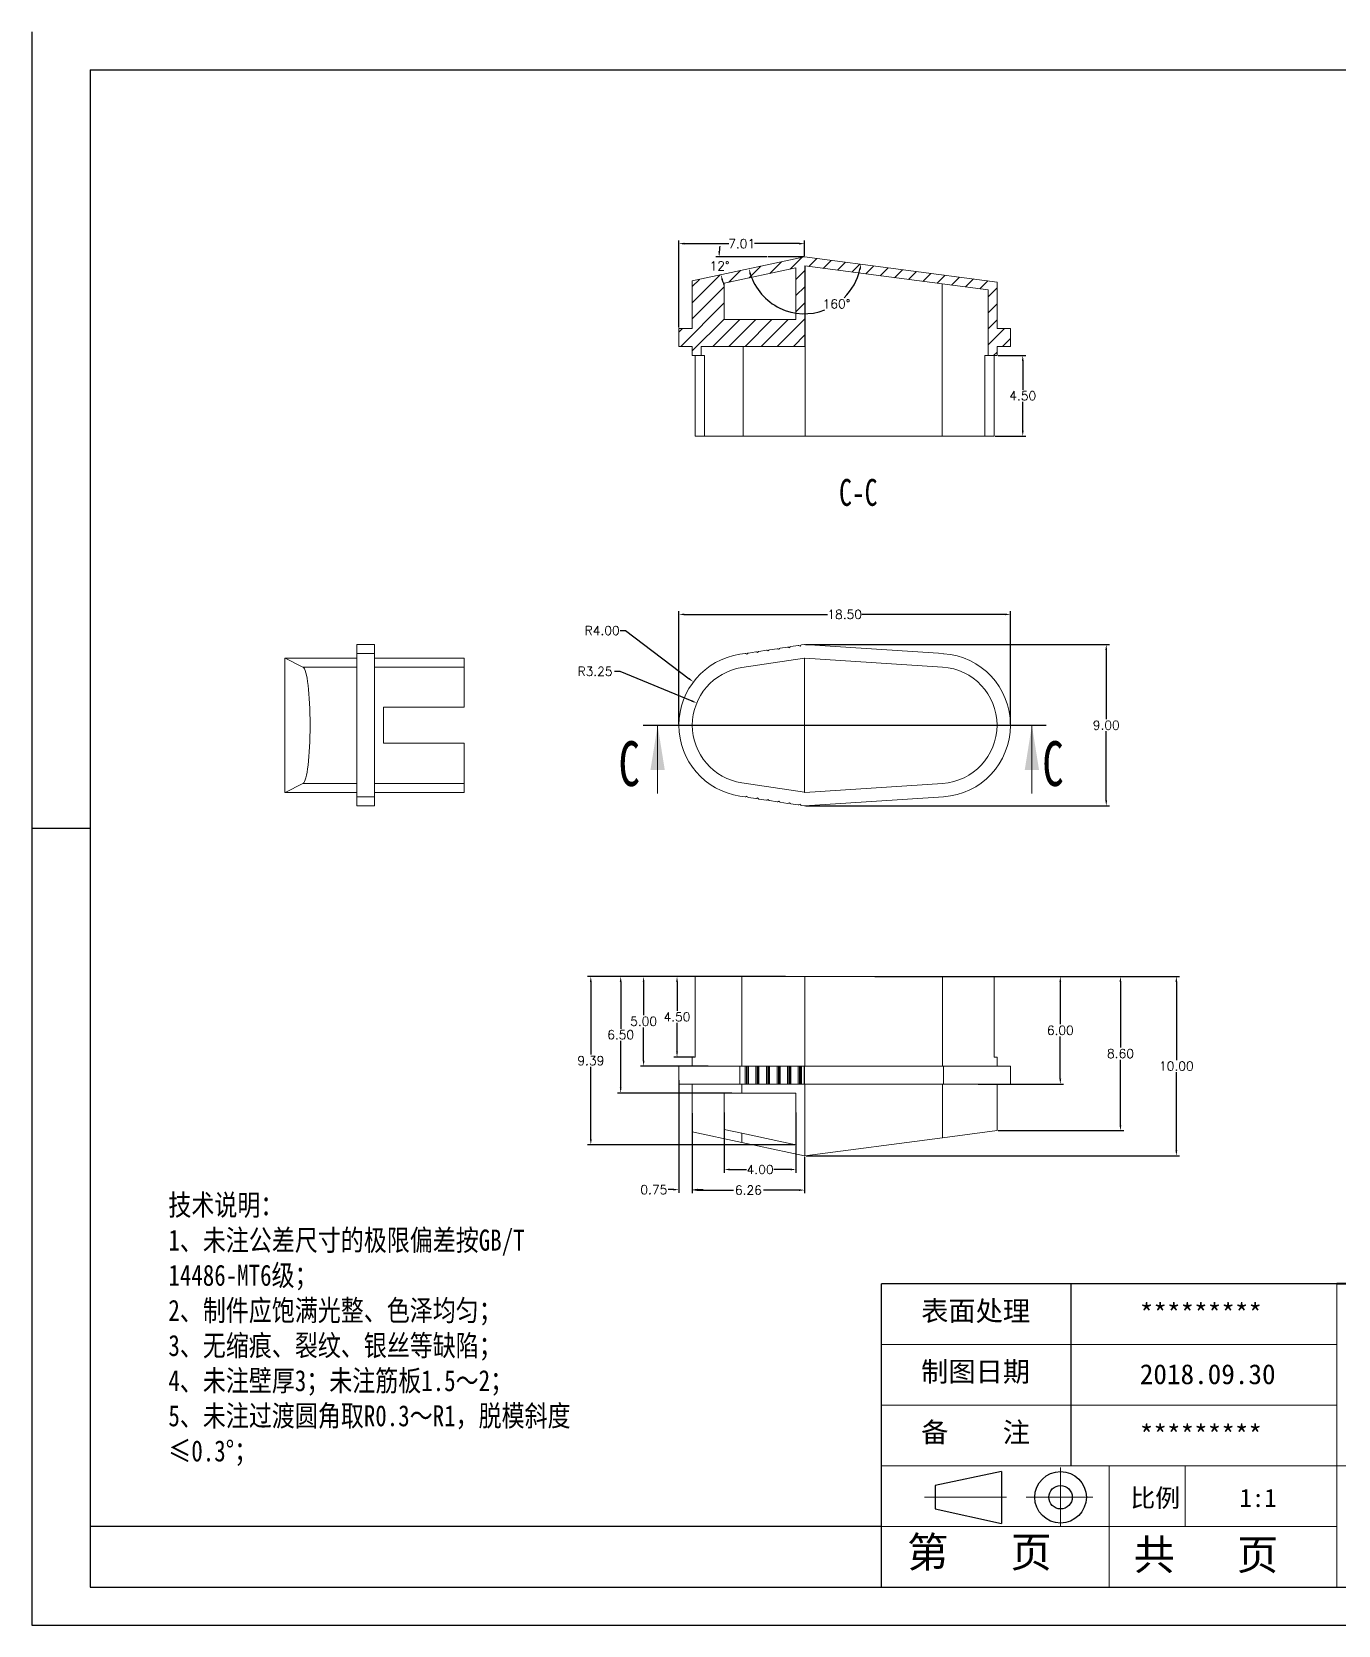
# Model space of a CAD drawing. Header units: inches. Extents: x 2021 to 2602, y 573 to 662.
# Drawn here: x 2176 to 2248.9, y 573 to 661.8 of the extents above; entities that cross this region are included whole.
import ezdxf

# ---------------------------------------------------------------- set-up
doc = ezdxf.new("R2010")
doc.units = ezdxf.units.IN
doc.linetypes.add('CENTER2', pattern=[28.575, 19.05, -3.175, 3.175, -3.175])
doc.layers.add('10', color=7, linetype='Continuous')
doc.layers.add('文字', color=81, linetype='Continuous')
for name, color, linetype, lineweight in [('粗实线', 7, 'Continuous', 30), ('细实线', 3, 'Continuous', 9), ('细点划线', 2, 'CENTER2', 9)]:
    doc.layers.add(name, color=color, linetype=linetype, lineweight=lineweight)
doc.styles.add('SLDTEXTSTYLE6', font='TXT', dxfattribs={"width": 0.7})
doc.styles.get("Standard").update_dxf_attribs({"font": 'txt', "bigfont": 'gbcbig.shx'})
doc.styles.add('宋体', font='', dxfattribs={"width": 0.8, "height": 3.5})
doc.styles.get('宋体').set_extended_font_data('SimSun')
doc.dimstyles.new('1', dxfattribs={"dimtxt": 0.5, "dimasz": 0.3, "dimexe": 0.18, "dimexo": 0.0625, "dimgap": 0.09, "dimtad": 0, "dimtih": 1, "dimtoh": 1, "dimzin": 0, "dimdsep": 46, "dimtxsty": 'Standard', "dimcen": 0, "dimadec": 0, "dimazin": 2, "dimtfac": 1, "dimtofl": 0, "dimtmove": 0, "dimatfit": 3, "dimfxl": 0, "dimtolj": 1, "dimtzin": 0, "dimarcsym": 0})

# ---------------------------------------------------------------- blocks, each defined once
blk = doc.blocks.new('*D160')
at = {"color": 0, "lineweight": -2, "transparency": 16777216}
for p, q in [((2212.14, 623.224), (2212.14, 629.524)), ((2212.44, 629.344), (2220.425, 629.344)), ((2230.34, 629.344), (2222.355, 629.344)), ((2230.64, 623.224), (2230.64, 629.524))]:
    blk.add_line(p, q, dxfattribs=at)
at = {"color": 0, "transparency": 16777216}
for points in [[(2212.44, 629.394), (2212.44, 629.294), (2212.14, 629.344)], [(2230.34, 629.394), (2230.34, 629.294), (2230.64, 629.344)]]:
    blk.add_solid(points, dxfattribs=at)
at = {"layer": 'Defpoints', "color": 0, "transparency": 16777216}
for p in [(2230.64, 629.344), (2212.14, 623.161), (2230.64, 623.161)]:
    blk.add_point(p, dxfattribs=at)
at = {"color": 0, "transparency": 16777216, "insert": (2221.39, 629.344), "char_height": 0.5, "attachment_point": 5}
blk.add_mtext('\\A1;18.50', dxfattribs=at)
blk = doc.blocks.new('*D161')
at = {"color": 0, "lineweight": -2, "transparency": 16777216}
for p, q in [((2219.213, 627.66), (2236.164, 627.66)), ((2235.984, 627.36), (2235.984, 623.501)), ((2235.984, 618.962), (2235.984, 622.821)), ((2219.207, 618.662), (2236.164, 618.662))]:
    blk.add_line(p, q, dxfattribs=at)
at = {"color": 0, "transparency": 16777216}
for points in [[(2235.934, 627.36), (2236.034, 627.36), (2235.984, 627.66)], [(2235.934, 618.962), (2236.034, 618.962), (2235.984, 618.662)]]:
    blk.add_solid(points, dxfattribs=at)
at = {"layer": 'Defpoints', "color": 0, "transparency": 16777216}
for p in [(2219.151, 627.66), (2219.144, 618.662), (2235.984, 618.662)]:
    blk.add_point(p, dxfattribs=at)
at = {"color": 0, "transparency": 16777216, "insert": (2235.984, 623.161), "char_height": 0.5, "attachment_point": 5}
blk.add_mtext('\\A1;9.00', dxfattribs=at)
blk = doc.blocks.new('*D162')
at = {"color": 0, "lineweight": -2, "transparency": 16777216}
for p, q in [((2208.866, 628.443), (2209.166, 628.443)), ((2209.166, 628.443), (2212.712, 625.757))]:
    blk.add_line(p, q, dxfattribs=at)
at = {"color": 0, "transparency": 16777216}
blk.add_solid([(2212.742, 625.797), (2212.682, 625.718), (2212.951, 625.576)], dxfattribs=at)
at = {"layer": 'Defpoints', "color": 0, "transparency": 16777216}
for p in [(2212.951, 625.576), (2216.14, 623.161)]:
    blk.add_point(p, dxfattribs=at)
at = {"color": 0, "transparency": 16777216, "insert": (2207.86, 628.443), "char_height": 0.5, "attachment_point": 5}
blk.add_mtext('\\A1;R4.00', dxfattribs=at)
blk = doc.blocks.new('*D163')
at = {"color": 0, "lineweight": -2, "transparency": 16777216}
for p, q in [((2208.554, 626.168), (2208.854, 626.168)), ((2208.854, 626.168), (2212.858, 624.515))]:
    blk.add_line(p, q, dxfattribs=at)
at = {"color": 0, "transparency": 16777216}
blk.add_solid([(2212.877, 624.561), (2212.839, 624.469), (2213.136, 624.401)], dxfattribs=at)
at = {"layer": 'Defpoints', "color": 0, "transparency": 16777216}
for p in [(2213.136, 624.401), (2216.14, 623.161)]:
    blk.add_point(p, dxfattribs=at)
at = {"color": 0, "transparency": 16777216, "insert": (2207.464, 626.168), "char_height": 0.5, "attachment_point": 5}
blk.add_mtext('\\A1;R3.25', dxfattribs=at)
blk = doc.blocks.new('*D164')
at = {"color": 0, "lineweight": -2, "transparency": 16777216}
for p, q in [((2229.795, 609.142), (2233.6, 609.142)), ((2233.42, 608.842), (2233.42, 606.482)), ((2233.42, 603.442), (2233.42, 605.802)), ((2228.833, 603.142), (2233.6, 603.142))]:
    blk.add_line(p, q, dxfattribs=at)
at = {"color": 0, "transparency": 16777216}
for points in [[(2233.37, 608.842), (2233.47, 608.842), (2233.42, 609.142)], [(2233.37, 603.442), (2233.47, 603.442), (2233.42, 603.142)]]:
    blk.add_solid(points, dxfattribs=at)
at = {"layer": 'Defpoints', "color": 0, "transparency": 16777216}
for p in [(2229.732, 609.142), (2233.42, 609.142), (2228.771, 603.142)]:
    blk.add_point(p, dxfattribs=at)
at = {"color": 0, "transparency": 16777216, "insert": (2233.42, 606.142), "char_height": 0.5, "attachment_point": 5}
blk.add_mtext('\\A1;6.00', dxfattribs=at)
blk = doc.blocks.new('*D165')
at = {"color": 0, "lineweight": -2, "transparency": 16777216}
for p, q in [((2229.056, 609.142), (2236.955, 609.142)), ((2236.775, 608.842), (2236.775, 605.183)), ((2236.775, 600.844), (2236.775, 604.503)), ((2229.952, 600.544), (2236.955, 600.544))]:
    blk.add_line(p, q, dxfattribs=at)
at = {"color": 0, "transparency": 16777216}
for points in [[(2236.725, 608.842), (2236.825, 608.842), (2236.775, 609.142)], [(2236.725, 600.844), (2236.825, 600.844), (2236.775, 600.544)]]:
    blk.add_solid(points, dxfattribs=at)
at = {"layer": 'Defpoints', "color": 0, "transparency": 16777216}
for p in [(2228.994, 609.142), (2236.775, 609.142), (2229.89, 600.544)]:
    blk.add_point(p, dxfattribs=at)
at = {"color": 0, "transparency": 16777216, "insert": (2236.775, 604.843), "char_height": 0.5, "attachment_point": 5}
blk.add_mtext('\\A1;8.60', dxfattribs=at)
blk = doc.blocks.new('*D166')
at = {"color": 0, "lineweight": -2, "transparency": 16777216}
for p, q in [((2223.075, 609.142), (2240.075, 609.142)), ((2239.895, 608.842), (2239.895, 604.484)), ((2239.895, 599.445), (2239.895, 603.804)), ((2219.234, 599.145), (2240.075, 599.145))]:
    blk.add_line(p, q, dxfattribs=at)
at = {"color": 0, "transparency": 16777216}
for points in [[(2239.845, 608.842), (2239.945, 608.842), (2239.895, 609.142)], [(2239.845, 599.445), (2239.945, 599.445), (2239.895, 599.145)]]:
    blk.add_solid(points, dxfattribs=at)
at = {"layer": 'Defpoints', "color": 0, "transparency": 16777216}
for p in [(2223.012, 609.142), (2239.895, 609.142), (2219.172, 599.145)]:
    blk.add_point(p, dxfattribs=at)
at = {"color": 0, "transparency": 16777216, "insert": (2239.895, 604.144), "char_height": 0.5, "attachment_point": 5}
blk.add_mtext('\\A1;10.00', dxfattribs=at)
blk = doc.blocks.new('*D167')
at = {"color": 0, "lineweight": -2, "transparency": 16777216}
for p, q in [((2214.68, 609.142), (2208.714, 609.142)), ((2208.894, 608.842), (2208.894, 606.232)), ((2208.894, 602.942), (2208.894, 605.552)), ((2215.1, 602.642), (2208.714, 602.642))]:
    blk.add_line(p, q, dxfattribs=at)
at = {"color": 0, "transparency": 16777216}
for points in [[(2208.844, 608.842), (2208.944, 608.842), (2208.894, 609.142)], [(2208.844, 602.942), (2208.944, 602.942), (2208.894, 602.642)]]:
    blk.add_solid(points, dxfattribs=at)
at = {"layer": 'Defpoints', "color": 0, "transparency": 16777216}
for p in [(2208.894, 609.142), (2214.743, 609.142), (2215.163, 602.642)]:
    blk.add_point(p, dxfattribs=at)
at = {"color": 0, "transparency": 16777216, "insert": (2208.894, 605.892), "char_height": 0.5, "attachment_point": 5}
blk.add_mtext('\\A1;6.50', dxfattribs=at)
blk = doc.blocks.new('*D168')
at = {"color": 0, "lineweight": -2, "transparency": 16777216}
for p, q in [((2213.966, 609.142), (2209.993, 609.142)), ((2210.173, 608.842), (2210.173, 606.982)), ((2210.173, 604.442), (2210.173, 606.302)), ((2213.778, 604.142), (2209.993, 604.142))]:
    blk.add_line(p, q, dxfattribs=at)
at = {"color": 0, "transparency": 16777216}
for points in [[(2210.123, 608.842), (2210.223, 608.842), (2210.173, 609.142)], [(2210.123, 604.442), (2210.223, 604.442), (2210.173, 604.142)]]:
    blk.add_solid(points, dxfattribs=at)
at = {"layer": 'Defpoints', "color": 0, "transparency": 16777216}
for p in [(2214.028, 609.142), (2210.173, 604.142), (2213.84, 604.142)]:
    blk.add_point(p, dxfattribs=at)
at = {"color": 0, "transparency": 16777216, "insert": (2210.173, 606.642), "char_height": 0.5, "attachment_point": 5}
blk.add_mtext('\\A1;5.00', dxfattribs=at)
blk = doc.blocks.new('*D169')
at = {"color": 0, "lineweight": -2, "transparency": 16777216}
for p, q in [((2213.966, 609.142), (2211.856, 609.142)), ((2212.036, 608.842), (2212.036, 607.232)), ((2212.036, 604.942), (2212.036, 606.552)), ((2212.985, 604.642), (2211.856, 604.642))]:
    blk.add_line(p, q, dxfattribs=at)
at = {"color": 0, "transparency": 16777216}
for points in [[(2211.986, 608.842), (2212.086, 608.842), (2212.036, 609.142)], [(2211.986, 604.942), (2212.086, 604.942), (2212.036, 604.642)]]:
    blk.add_solid(points, dxfattribs=at)
at = {"layer": 'Defpoints', "color": 0, "transparency": 16777216}
for p in [(2212.036, 609.142), (2214.028, 609.142), (2213.048, 604.642)]:
    blk.add_point(p, dxfattribs=at)
at = {"color": 0, "transparency": 16777216, "insert": (2212.036, 606.892), "char_height": 0.5, "attachment_point": 5}
blk.add_mtext('\\A1;4.50', dxfattribs=at)
blk = doc.blocks.new('*D170')
at = {"color": 0, "lineweight": -2, "transparency": 16777216}
for p, q in [((2218.08, 609.142), (2207.048, 609.142)), ((2207.228, 608.842), (2207.228, 604.789)), ((2207.228, 600.056), (2207.228, 604.109)), ((2218.609, 599.756), (2207.048, 599.756))]:
    blk.add_line(p, q, dxfattribs=at)
at = {"color": 0, "transparency": 16777216}
for points in [[(2207.178, 608.842), (2207.278, 608.842), (2207.228, 609.142)], [(2207.178, 600.056), (2207.278, 600.056), (2207.228, 599.756)]]:
    blk.add_solid(points, dxfattribs=at)
at = {"layer": 'Defpoints', "color": 0, "transparency": 16777216}
for p in [(2207.228, 609.142), (2218.143, 609.142), (2218.672, 599.756)]:
    blk.add_point(p, dxfattribs=at)
at = {"color": 0, "transparency": 16777216, "insert": (2207.228, 604.449), "char_height": 0.5, "attachment_point": 5}
blk.add_mtext('\\A1;9.39', dxfattribs=at)
blk = doc.blocks.new('*D171')
at = {"color": 0, "lineweight": -2, "transparency": 16777216}
for p, q in [((2214.672, 601.564), (2214.672, 598.195)), ((2218.672, 601.564), (2218.672, 598.195)), ((2214.972, 598.375), (2215.915, 598.375)), ((2218.372, 598.375), (2217.429, 598.375))]:
    blk.add_line(p, q, dxfattribs=at)
at = {"color": 0, "transparency": 16777216}
for points in [[(2214.972, 598.425), (2214.972, 598.325), (2214.672, 598.375)], [(2218.372, 598.425), (2218.372, 598.325), (2218.672, 598.375)]]:
    blk.add_solid(points, dxfattribs=at)
at = {"layer": 'Defpoints', "color": 0, "transparency": 16777216}
for p in [(2214.672, 601.627), (2218.672, 601.627), (2218.672, 598.375)]:
    blk.add_point(p, dxfattribs=at)
at = {"color": 0, "transparency": 16777216, "insert": (2216.672, 598.375), "char_height": 0.5, "attachment_point": 5}
blk.add_mtext('\\A1;4.00', dxfattribs=at)
blk = doc.blocks.new('*D172')
at = {"color": 0, "lineweight": -2, "transparency": 16777216}
for p, q in [((2212.89, 601.122), (2212.89, 597.047)), ((2219.151, 599.08), (2219.151, 597.047)), ((2213.19, 597.227), (2215.18, 597.227)), ((2218.851, 597.227), (2216.86, 597.227))]:
    blk.add_line(p, q, dxfattribs=at)
at = {"color": 0, "transparency": 16777216}
for points in [[(2213.19, 597.277), (2213.19, 597.177), (2212.89, 597.227)], [(2218.851, 597.277), (2218.851, 597.177), (2219.151, 597.227)]]:
    blk.add_solid(points, dxfattribs=at)
at = {"layer": 'Defpoints', "color": 0, "transparency": 16777216}
for p in [(2212.89, 601.184), (2219.151, 599.142), (2212.89, 597.227)]:
    blk.add_point(p, dxfattribs=at)
at = {"color": 0, "transparency": 16777216, "insert": (2216.02, 597.227), "char_height": 0.5, "attachment_point": 5}
blk.add_mtext('\\A1;6.26', dxfattribs=at)
blk = doc.blocks.new('*D173')
at = {"color": 0, "lineweight": -2, "transparency": 16777216}
for p, q in [((2212.14, 603.355), (2212.14, 597.072)), ((2212.89, 601.513), (2212.89, 597.072)), ((2211.84, 597.252), (2211.54, 597.252)), ((2213.19, 597.252), (2213.49, 597.252))]:
    blk.add_line(p, q, dxfattribs=at)
at = {"color": 0, "transparency": 16777216}
for points in [[(2211.84, 597.302), (2211.84, 597.202), (2212.14, 597.252)], [(2213.19, 597.302), (2213.19, 597.202), (2212.89, 597.252)]]:
    blk.add_solid(points, dxfattribs=at)
at = {"layer": 'Defpoints', "color": 0, "transparency": 16777216}
for p in [(2212.14, 603.418), (2212.89, 601.576), (2212.89, 597.252)]:
    blk.add_point(p, dxfattribs=at)
at = {"color": 0, "transparency": 16777216, "insert": (2210.742, 597.252), "char_height": 0.5, "attachment_point": 5}
blk.add_mtext('\\A1;0.75', dxfattribs=at)
blk = doc.blocks.new('*D174')
at = {"color": 0, "lineweight": -2, "transparency": 16777216}
for p, q in [((2229.952, 643.788), (2231.505, 643.788)), ((2231.325, 643.488), (2231.325, 641.878)), ((2231.325, 639.588), (2231.325, 641.198)), ((2229.795, 639.288), (2231.505, 639.288))]:
    blk.add_line(p, q, dxfattribs=at)
at = {"color": 0, "transparency": 16777216}
for points in [[(2231.275, 643.488), (2231.375, 643.488), (2231.325, 643.788)], [(2231.275, 639.588), (2231.375, 639.588), (2231.325, 639.288)]]:
    blk.add_solid(points, dxfattribs=at)
at = {"layer": 'Defpoints', "color": 0, "transparency": 16777216}
for p in [(2229.89, 643.788), (2231.325, 643.788), (2229.732, 639.288)]:
    blk.add_point(p, dxfattribs=at)
at = {"color": 0, "transparency": 16777216, "insert": (2231.325, 641.538), "char_height": 0.5, "attachment_point": 5}
blk.add_mtext('\\A1;4.50', dxfattribs=at)
blk = doc.blocks.new('*D175')
at = {"color": 0, "lineweight": -2, "transparency": 16777216}
for p, q in [((2212.14, 645.351), (2212.14, 650.207)), ((2212.44, 650.027), (2214.93, 650.027)), ((2218.851, 650.027), (2216.36, 650.027)), ((2219.151, 649.351), (2219.151, 650.207))]:
    blk.add_line(p, q, dxfattribs=at)
at = {"color": 0, "transparency": 16777216}
for points in [[(2212.44, 650.077), (2212.44, 649.977), (2212.14, 650.027)], [(2218.851, 650.077), (2218.851, 649.977), (2219.151, 650.027)]]:
    blk.add_solid(points, dxfattribs=at)
at = {"layer": 'Defpoints', "color": 0, "transparency": 16777216}
for p in [(2219.151, 650.027), (2219.151, 649.288), (2212.14, 645.288)]:
    blk.add_point(p, dxfattribs=at)
at = {"color": 0, "transparency": 16777216, "insert": (2215.645, 650.027), "char_height": 0.5, "attachment_point": 5}
blk.add_mtext('\\A1;7.01', dxfattribs=at)
blk = doc.blocks.new('*D180')
at = {"color": 0, "lineweight": -2, "transparency": 16777216}
blk.add_line((2217.04, 649.288), (2214.204, 649.288), dxfattribs=at)
for start, end in [(172.78645, 176.39323), (195.68344, 199.29021)]:
    blk.add_arc((2219.151, 649.288), 4.766, start, end, dxfattribs=at)
at = {"color": 0, "transparency": 16777216}
for points in [[(2214.444, 649.586), (2214.344, 649.59), (2214.384, 649.288)], [(2214.513, 647.988), (2214.61, 648.012), (2214.49, 648.291)]]:
    blk.add_solid(points, dxfattribs=at)
at = {"layer": 'Defpoints', "color": 0, "transparency": 16777216}
for p in [(2214.396, 648.954), (2217.102, 649.288), (2219.151, 649.288), (2219.151, 649.288), (2212.89, 647.949)]:
    blk.add_point(p, dxfattribs=at)
at = {"color": 0, "transparency": 16777216, "insert": (2214.411, 648.787), "char_height": 0.5, "attachment_point": 5}
blk.add_mtext('\\A1;12°', dxfattribs=at)
blk = doc.blocks.new('*D181')
at = {"color": 0, "lineweight": -2, "transparency": 16777216}
for start, end in [(197.49983, 290.93565), (313.98534, 347.13851)]:
    blk.add_arc((2219.151, 649.288), 3.171, start, end, dxfattribs=at)
at = {"color": 0, "transparency": 16777216}
for points in [[(2222.193, 648.591), (2222.291, 648.574), (2222.295, 648.878)], [(2216.079, 648.322), (2216.175, 648.347), (2216.05, 648.625)]]:
    blk.add_solid(points, dxfattribs=at)
at = {"layer": 'Defpoints', "color": 0, "transparency": 16777216}
for p in [(2219.151, 649.288), (2219.151, 649.288), (2212.89, 647.949), (2229.89, 647.886), (2217.84, 646.401)]:
    blk.add_point(p, dxfattribs=at)
at = {"color": 0, "transparency": 16777216, "insert": (2220.935, 646.667), "char_height": 0.5, "attachment_point": 5}
blk.add_mtext('\\A1;160°', dxfattribs=at)

msp = doc.modelspace()

# ---------------------------------------------------------------- hatches: boundary and pattern name
at = {"linetype": 'Continuous', "lineweight": 0}
h = msp.add_hatch(dxfattribs=at)
h.set_pattern_fill('ANSI31', color=4, scale=0.2, style=0)
h.paths.add_polyline_path([(2212.89, 645.288), (2212.14, 645.288), (2212.14, 644.288), (2212.89, 644.288), (2212.89, 643.788), (2213.39, 643.788), (2213.39, 644.288), (2219.171, 644.288), (2219.171, 648.781), (2229.39, 647.447), (2229.39, 643.788), (2229.89, 643.788), (2229.89, 644.288), (2230.64, 644.288), (2230.64, 645.288), (2229.89, 645.288), (2229.89, 647.886), (2219.151, 649.288), (2212.89, 647.949)], flags=0)
h.paths.add_polyline_path([(2218.672, 645.788), (2214.672, 645.788), (2214.672, 647.819), (2218.672, 648.674)], flags=0)

# ---------------------------------------------------------------- linework, layer by layer
for p, q in [((2176.044, 661.842), (2176.044, 572.957)), ((2179.297, 659.726), (2299.637, 659.726)), ((2179.297, 659.726), (2179.297, 575.073)), ((2219.151, 649.288), (2217.102, 649.288)), ((2179.297, 617.399), (2176.044, 617.399)), ((2176.044, 614.107), (2176.044, 572.957)), ((2248.846, 592.004), (2223.45, 592.004)), ((2223.45, 575.073), (2223.45, 592.004)), ((2234.031, 581.845), (2234.031, 592.004)), ((2223.45, 578.459), (2179.297, 578.459)), ((2179.297, 575.073), (2299.637, 575.073)), ((2176.044, 572.957), (2301.754, 572.957)), ((2176.044, 572.957), (2234.243, 572.957))]:
    msp.add_line(p, q)
at = {"color": 7, "linetype": 'Continuous', "lineweight": 15}
for p, q in [((2219.151, 649.288), (2212.89, 647.949)), ((2229.89, 647.886), (2219.151, 649.288)), ((2214.672, 647.819), (2218.672, 648.674)), ((2218.672, 648.674), (2218.672, 645.788)), ((2229.39, 647.447), (2219.171, 648.781)), ((2219.171, 648.781), (2219.171, 644.288)), ((2219.193, 639.288), (2219.193, 648.778)), ((2212.89, 645.288), (2212.89, 647.949)), ((2214.672, 645.788), (2214.672, 647.819)), ((2226.82, 639.288), (2226.82, 647.783)), ((2229.39, 647.447), (2229.39, 643.788)), ((2229.89, 647.886), (2229.89, 645.288)), ((2218.672, 645.788), (2214.672, 645.788)), ((2212.14, 645.288), (2212.14, 644.288)), ((2212.14, 645.288), (2212.89, 645.288)), ((2229.89, 645.288), (2230.64, 645.288)), ((2230.64, 645.288), (2230.64, 644.288)), ((2212.89, 644.288), (2212.14, 644.288)), ((2212.89, 643.788), (2212.89, 644.288)), ((2213.39, 643.788), (2212.89, 643.788)), ((2213.048, 643.788), (2213.048, 639.288)), ((2213.39, 643.788), (2213.39, 644.288)), ((2219.171, 644.288), (2213.39, 644.288)), ((2213.578, 643.788), (2213.39, 643.788)), ((2213.578, 643.788), (2213.578, 639.288)), ((2215.728, 639.288), (2215.728, 644.288)), ((2229.39, 643.788), (2229.202, 643.788)), ((2229.202, 639.288), (2229.202, 643.788)), ((2229.89, 643.788), (2229.39, 643.788)), ((2229.732, 639.288), (2229.732, 643.788)), ((2229.89, 644.288), (2229.89, 643.788)), ((2230.64, 644.288), (2229.89, 644.288)), ((2213.048, 639.288), (2213.578, 639.288)), ((2213.578, 639.288), (2215.728, 639.288)), ((2215.728, 639.288), (2219.193, 639.288)), ((2219.193, 639.288), (2226.82, 639.288)), ((2226.82, 639.288), (2229.202, 639.288)), ((2229.202, 639.288), (2229.732, 639.288)), ((2195.165, 627.661), (2194.165, 627.661)), ((2194.165, 627.66), (2194.165, 627.661)), ((2195.165, 627.66), (2194.165, 627.66)), ((2194.165, 627.153), (2194.165, 627.66)), ((2195.165, 627.661), (2195.165, 627.66)), ((2195.165, 627.66), (2195.165, 627.153)), ((2218.802, 627.61), (2218.39, 627.548)), ((2218.9, 627.574), (2218.877, 627.592)), ((2218.918, 627.598), (2218.9, 627.574)), ((2219.129, 627.66), (2218.983, 627.637)), ((2226.902, 627.153), (2219.151, 627.66)), ((2190.168, 626.907), (2190.165, 626.904)), ((2190.165, 619.418), (2190.165, 626.904)), ((2191.17, 626.404), (2190.168, 626.907)), ((2194.165, 626.907), (2190.168, 626.907)), ((2194.165, 619.17), (2194.165, 627.153)), ((2195.165, 627.153), (2194.165, 627.153)), ((2195.165, 627.153), (2195.165, 619.17)), ((2195.165, 626.907), (2200.165, 626.907)), ((2200.165, 626.907), (2200.165, 626.404)), ((2215.836, 627.161), (2215.541, 627.116)), ((2219.151, 626.904), (2215.653, 626.375)), ((2215.934, 627.125), (2215.911, 627.142)), ((2215.951, 627.149), (2215.934, 627.125)), ((2216.429, 627.251), (2216.017, 627.188)), ((2216.527, 627.215), (2216.504, 627.232)), ((2216.545, 627.238), (2216.527, 627.215)), ((2217.023, 627.341), (2216.61, 627.278)), ((2217.121, 627.305), (2217.097, 627.322)), ((2217.138, 627.328), (2217.121, 627.305)), ((2217.616, 627.43), (2217.203, 627.368)), ((2217.714, 627.395), (2217.69, 627.412)), ((2217.731, 627.418), (2217.714, 627.395)), ((2218.209, 627.52), (2217.797, 627.458)), ((2218.307, 627.484), (2218.283, 627.502)), ((2218.324, 627.508), (2218.307, 627.484)), ((2219.172, 626.907), (2219.151, 626.904)), ((2219.151, 619.418), (2219.151, 626.904)), ((2226.852, 626.404), (2219.172, 626.907)), ((2194.165, 626.404), (2191.17, 626.404)), ((2195.165, 626.404), (2200.165, 626.404)), ((2200.165, 626.404), (2200.165, 624.161)), ((2200.165, 624.161), (2195.665, 624.161)), ((2195.665, 622.161), (2195.665, 624.161)), ((2195.665, 622.161), (2200.165, 622.161)), ((2200.165, 622.161), (2200.165, 619.918)), ((2190.168, 619.415), (2191.17, 619.918)), ((2194.165, 619.918), (2191.17, 619.918)), ((2195.165, 619.918), (2200.165, 619.918)), ((2200.165, 619.918), (2200.165, 619.415)), ((2215.653, 619.948), (2219.151, 619.418)), ((2219.172, 619.415), (2226.852, 619.918)), ((2190.165, 619.418), (2190.168, 619.415)), ((2194.165, 619.415), (2190.168, 619.415)), ((2195.165, 619.17), (2194.165, 619.17)), ((2194.165, 618.662), (2194.165, 619.17)), ((2194.165, 618.662), (2195.165, 618.662)), ((2194.165, 618.662), (2195.165, 618.662)), ((2194.165, 618.662), (2194.165, 618.662)), ((2195.165, 619.415), (2200.165, 619.415)), ((2195.165, 619.17), (2195.165, 618.662)), ((2195.165, 618.662), (2195.165, 618.662)), ((2215.541, 619.206), (2215.836, 619.162)), ((2215.911, 619.18), (2215.934, 619.197)), ((2215.934, 619.197), (2215.951, 619.174)), ((2216.017, 619.134), (2216.429, 619.072)), ((2216.504, 619.09), (2216.527, 619.107)), ((2216.527, 619.107), (2216.545, 619.084)), ((2216.61, 619.044), (2217.023, 618.982)), ((2217.097, 619), (2217.121, 619.018)), ((2217.121, 619.018), (2217.138, 618.994)), ((2217.203, 618.954), (2217.616, 618.892)), ((2217.69, 618.91), (2217.714, 618.928)), ((2217.714, 618.928), (2217.731, 618.904)), ((2217.797, 618.865), (2218.209, 618.802)), ((2218.283, 618.821), (2218.307, 618.838)), ((2218.307, 618.838), (2218.324, 618.814)), ((2218.39, 618.775), (2218.802, 618.712)), ((2218.877, 618.731), (2218.9, 618.748)), ((2218.9, 618.748), (2218.918, 618.724)), ((2218.983, 618.685), (2219.129, 618.663)), ((2219.151, 619.418), (2219.172, 619.415)), ((2219.151, 618.662), (2226.902, 619.17)), ((2213.048, 604.642), (2213.048, 609.142)), ((2213.048, 609.142), (2215.653, 609.142)), ((2215.653, 604.142), (2215.653, 609.142)), ((2215.653, 609.142), (2219.172, 609.142)), ((2219.172, 604.142), (2219.172, 609.142)), ((2219.172, 609.142), (2226.852, 609.142)), ((2226.852, 604.142), (2226.852, 609.142)), ((2226.852, 609.142), (2229.732, 609.142)), ((2229.732, 609.142), (2229.732, 604.642)), ((2212.89, 604.642), (2212.89, 604.142)), ((2213.048, 604.642), (2212.89, 604.642)), ((2229.89, 604.642), (2229.732, 604.642)), ((2229.89, 604.142), (2229.89, 604.642)), ((2212.14, 604.142), (2212.14, 603.142)), ((2212.14, 604.142), (2215.541, 604.142)), ((2215.541, 604.142), (2215.541, 603.142)), ((2215.541, 604.142), (2215.836, 604.142)), ((2215.836, 603.142), (2215.836, 604.142)), ((2215.836, 604.142), (2215.911, 604.142)), ((2215.911, 604.142), (2215.911, 603.142)), ((2215.911, 604.142), (2215.934, 604.142)), ((2215.934, 604.142), (2215.934, 603.142)), ((2215.934, 604.142), (2215.951, 604.142)), ((2215.951, 603.142), (2215.951, 604.142)), ((2215.951, 604.142), (2216.017, 604.142)), ((2216.017, 604.142), (2216.017, 603.142)), ((2216.017, 604.142), (2216.429, 604.142)), ((2216.429, 603.142), (2216.429, 604.142)), ((2216.429, 604.142), (2216.504, 604.142)), ((2216.504, 604.142), (2216.504, 603.142)), ((2216.504, 604.142), (2216.527, 604.142)), ((2216.527, 604.142), (2216.527, 603.142)), ((2216.527, 604.142), (2216.545, 604.142)), ((2216.545, 603.142), (2216.545, 604.142)), ((2216.545, 604.142), (2216.61, 604.142)), ((2216.61, 604.142), (2216.61, 603.142)), ((2216.61, 604.142), (2217.023, 604.142)), ((2217.023, 603.142), (2217.023, 604.142)), ((2217.023, 604.142), (2217.097, 604.142)), ((2217.097, 604.142), (2217.097, 603.142)), ((2217.097, 604.142), (2217.121, 604.142)), ((2217.121, 604.142), (2217.121, 603.142)), ((2217.121, 604.142), (2217.138, 604.142)), ((2217.138, 603.142), (2217.138, 604.142)), ((2217.138, 604.142), (2217.203, 604.142)), ((2217.203, 604.142), (2217.203, 603.142)), ((2217.203, 604.142), (2217.616, 604.142)), ((2217.616, 603.142), (2217.616, 604.142)), ((2217.616, 604.142), (2217.69, 604.142)), ((2217.69, 604.142), (2217.69, 603.142)), ((2217.69, 604.142), (2217.714, 604.142)), ((2217.714, 604.142), (2217.714, 603.142)), ((2217.714, 604.142), (2217.731, 604.142)), ((2217.731, 603.142), (2217.731, 604.142)), ((2217.731, 604.142), (2217.797, 604.142)), ((2217.797, 604.142), (2217.797, 603.142)), ((2217.797, 604.142), (2218.209, 604.142)), ((2218.209, 603.142), (2218.209, 604.142)), ((2218.209, 604.142), (2218.283, 604.142)), ((2218.283, 604.142), (2218.283, 603.142)), ((2218.283, 604.142), (2218.307, 604.142)), ((2218.307, 604.142), (2218.307, 603.142)), ((2218.307, 604.142), (2218.324, 604.142)), ((2218.324, 603.142), (2218.324, 604.142)), ((2218.324, 604.142), (2218.39, 604.142)), ((2218.39, 604.142), (2218.39, 603.142)), ((2218.39, 604.142), (2218.802, 604.142)), ((2218.802, 603.142), (2218.802, 604.142)), ((2218.802, 604.142), (2218.877, 604.142)), ((2218.877, 604.142), (2218.877, 603.142)), ((2218.877, 604.142), (2218.9, 604.142)), ((2218.9, 604.142), (2218.9, 603.142)), ((2218.9, 604.142), (2218.918, 604.142)), ((2218.918, 603.142), (2218.918, 604.142)), ((2218.918, 604.142), (2218.983, 604.142)), ((2218.983, 604.142), (2218.983, 603.142)), ((2218.983, 604.142), (2219.129, 604.142)), ((2219.129, 603.142), (2219.129, 604.142)), ((2219.129, 604.142), (2219.151, 604.142)), ((2219.151, 604.142), (2219.151, 603.142)), ((2219.151, 604.142), (2226.902, 604.142)), ((2226.902, 604.142), (2226.902, 603.142)), ((2226.902, 604.142), (2230.64, 604.142)), ((2230.64, 603.142), (2230.64, 604.142)), ((2215.541, 603.142), (2212.14, 603.142)), ((2212.89, 603.142), (2212.89, 600.482)), ((2215.836, 603.142), (2215.541, 603.142)), ((2215.653, 603.142), (2215.653, 602.642)), ((2215.911, 603.142), (2215.836, 603.142)), ((2215.934, 603.142), (2215.911, 603.142)), ((2215.951, 603.142), (2215.934, 603.142)), ((2216.017, 603.142), (2215.951, 603.142)), ((2216.429, 603.142), (2216.017, 603.142)), ((2216.504, 603.142), (2216.429, 603.142)), ((2216.527, 603.142), (2216.504, 603.142)), ((2216.545, 603.142), (2216.527, 603.142)), ((2216.61, 603.142), (2216.545, 603.142)), ((2217.023, 603.142), (2216.61, 603.142)), ((2217.097, 603.142), (2217.023, 603.142)), ((2217.121, 603.142), (2217.097, 603.142)), ((2217.138, 603.142), (2217.121, 603.142)), ((2217.203, 603.142), (2217.138, 603.142)), ((2217.616, 603.142), (2217.203, 603.142)), ((2217.69, 603.142), (2217.616, 603.142)), ((2217.714, 603.142), (2217.69, 603.142)), ((2217.731, 603.142), (2217.714, 603.142)), ((2217.797, 603.142), (2217.731, 603.142)), ((2218.209, 603.142), (2217.797, 603.142)), ((2218.283, 603.142), (2218.209, 603.142)), ((2218.307, 603.142), (2218.283, 603.142)), ((2218.324, 603.142), (2218.307, 603.142)), ((2218.39, 603.142), (2218.324, 603.142)), ((2218.802, 603.142), (2218.39, 603.142)), ((2218.877, 603.142), (2218.802, 603.142)), ((2218.9, 603.142), (2218.877, 603.142)), ((2218.918, 603.142), (2218.9, 603.142)), ((2218.983, 603.142), (2218.918, 603.142)), ((2219.129, 603.142), (2218.983, 603.142)), ((2219.151, 603.142), (2219.129, 603.142)), ((2226.902, 603.142), (2219.151, 603.142)), ((2219.172, 603.142), (2219.172, 599.145)), ((2226.852, 603.142), (2226.852, 600.148)), ((2230.64, 603.142), (2226.902, 603.142)), ((2229.89, 600.544), (2229.89, 603.142)), ((2214.672, 602.642), (2214.672, 600.612)), ((2215.653, 602.642), (2214.672, 602.642)), ((2218.672, 602.642), (2215.653, 602.642)), ((2218.672, 599.756), (2218.672, 602.642)), ((2215.653, 599.89), (2212.89, 600.482)), ((2214.672, 600.612), (2215.653, 600.402)), ((2215.653, 600.402), (2215.653, 599.89)), ((2215.653, 600.402), (2218.672, 599.756)), ((2226.852, 600.148), (2219.172, 599.145)), ((2229.89, 600.544), (2226.852, 600.148)), ((2219.151, 599.142), (2215.653, 599.89)), ((2219.172, 599.145), (2219.151, 599.142))]:
    msp.add_line(p, q, dxfattribs=at)
at = {"color": 1}
msp.add_line((2210.14, 623.161), (2232.64, 623.161), dxfattribs=at)
at = {"color": 7, "linetype": 'Continuous', "lineweight": 0}
for p, q in [((2210.955, 619.361), (2210.955, 623.161)), ((2231.835, 619.361), (2231.835, 623.161))]:
    msp.add_line(p, q, dxfattribs=at)
at = {"color": 7, "linetype": 'Continuous', "lineweight": 15}
for centre, radius, start, end in [((2218.405, 627.449), 0.1, 98.61256, 143.61256), ((2218.817, 627.511), 0.1, 53.61256, 98.61256), ((2218.998, 627.539), 0.1, 98.61256, 143.61256), ((2219.144, 627.561), 0.1, 86.25117, 98.61256), ((2216.14, 623.161), 4, 98.61256, 261.38744), ((2215.851, 627.062), 0.1, 53.61256, 98.61256), ((2216.032, 627.089), 0.1, 98.61256, 143.61256), ((2216.444, 627.152), 0.1, 53.61256, 98.61256), ((2216.625, 627.179), 0.1, 98.61256, 143.61256), ((2217.038, 627.242), 0.1, 53.61256, 98.61256), ((2217.218, 627.269), 0.1, 98.61256, 143.61256), ((2217.631, 627.331), 0.1, 53.61256, 98.61256), ((2217.812, 627.359), 0.1, 98.61256, 143.61256), ((2218.224, 627.421), 0.1, 53.61256, 98.61256), ((2226.64, 623.161), 4, 273.74883, 86.25117), ((2216.14, 623.161), 3.25, 98.61256, 261.38744), ((2226.64, 623.161), 3.25, 273.74883, 86.25117), ((2215.851, 619.26), 0.1, 261.38744, 306.38744), ((2216.032, 619.233), 0.1, 216.38744, 261.38744), ((2216.444, 619.171), 0.1, 261.38744, 306.38744), ((2216.625, 619.143), 0.1, 216.38744, 261.38744), ((2217.038, 619.081), 0.1, 261.38744, 306.38744), ((2217.218, 619.053), 0.1, 216.38744, 261.38744), ((2217.631, 618.991), 0.1, 261.38744, 306.38744), ((2217.812, 618.964), 0.1, 216.38744, 261.38744), ((2218.224, 618.901), 0.1, 261.38744, 306.38744), ((2218.405, 618.874), 0.1, 216.38744, 261.38744), ((2218.817, 618.811), 0.1, 261.38744, 306.38744), ((2218.998, 618.784), 0.1, 216.38744, 261.38744), ((2219.144, 618.762), 0.1, 261.38744, 273.74883)]:
    msp.add_arc(centre, radius, start, end, dxfattribs=at)
msp.add_ellipse((2191.143, 623.161), major_axis=(0, 3.25), ratio=0.130557, start_param=3.207022, end_param=6.217756, dxfattribs=at)
at = {"color": 7, "linetype": 'Continuous', "lineweight": 0}
for points in [[(2210.955, 623.161), (2210.555, 620.661), (2211.355, 620.661)], [(2231.835, 623.161), (2231.435, 620.661), (2232.235, 620.661)]]:
    msp.add_solid(points, dxfattribs=at)
at = {"layer": '粗实线', "color": 7, "lineweight": 40}
msp.add_line((2299.637, 592.004), (2248.846, 592.004), dxfattribs=at)
at = {"layer": '粗实线', "color": 7}
for p, q in [((2230.142, 581.528), (2226.442, 580.744)), ((2230.142, 581.528), (2230.142, 578.629)), ((2226.442, 580.744), (2226.442, 579.436)), ((2226.442, 579.436), (2230.142, 578.629))]:
    msp.add_line(p, q, dxfattribs=at)
for radius in [1.438, 0.654]:
    msp.add_circle((2233.435, 580.09), radius, dxfattribs=at)
at = {"layer": '细实线', "color": 7}
for p, q in [((2248.846, 592.004), (2248.846, 575.073)), ((2248.846, 588.617), (2223.45, 588.617)), ((2248.846, 585.231), (2223.45, 585.231)), ((2299.637, 581.845), (2223.45, 581.845)), ((2236.148, 581.845), (2236.148, 575.073)), ((2240.38, 581.845), (2240.38, 578.459)), ((2248.846, 578.459), (2223.45, 578.459))]:
    msp.add_line(p, q, dxfattribs=at)
at = {"layer": '细点划线', "color": 7}
for p, q in [((2233.435, 581.746), (2233.435, 578.459)), ((2225.852, 580.09), (2230.425, 580.09)), ((2231.511, 580.09), (2235.229, 580.09))]:
    msp.add_line(p, q, dxfattribs=at)

# ---------------------------------------------------------------- texts
at = {"color": 7, "linetype": 'Continuous', "char_height": 2.5, "attachment_point": 1, "style": 'SLDTEXTSTYLE6'}
for insert in [(2208.775, 622.269), (2232.417, 622.269)]:
    msp.add_mtext('C', dxfattribs=dict(at, insert=insert))
at = {"width": 632.90249, "attachment_point": 1}
for s, insert, char_height in [('{\\fSimHei|b0|i0|c134|p49;表面处理}', (2225.658, 591.043), 1.11358), ('{\\fSimHei|b0|i0|c134|p49;*********}', (2237.855, 590.899), 1.11358), ('{\\fSimHei|b0|i0|c134|p49;制图日期}', (2225.658, 587.656), 1.11358), ('{\\fSimHei|b0|i0|c134|p49;2018.\\fSimHei|b0|i0|c0|p49;09\\fSimHei|b0|i0|c134|p49;.\\fSimHei|b0|i0|c0|p49;30}', (2237.855, 587.513), 1.113578), ('{\\fSimHei|b0|i0|c134|p49;备    注}', (2225.658, 584.27), 1.11358), ('{\\fSimHei|b0|i0|c134|p49;*********}', (2237.855, 584.127), 1.11358)]:
    msp.add_mtext(s, dxfattribs=dict(at, insert=insert, char_height=char_height))
at = {"layer": '10', "color": 0, "insert": (2222.15, 636.899), "char_height": 1.5, "attachment_point": 2, "style": 'SLDTEXTSTYLE6'}
msp.add_mtext('C-C', dxfattribs=at)
at = {"layer": '文字', "color": 0, "insert": (2183.66, 596.984), "char_height": 1.05816, "width": 23.83438, "attachment_point": 1, "style": '宋体'}
msp.add_mtext('{\\H1.111x;技术说明：\\P1、未注公差尺寸的极限偏差按GB/T 14486-MT6级；\\P2、制件应饱满光整、色泽均匀；\\P3、无缩痕、裂纹、银丝等缺陷；\\P4、未注壁厚3；未注筋板1.5～2；\\P5、未注过渡圆角取R0.3～R1，脱模斜度≤0.3%%D；}', dxfattribs=at)
at = {"layer": '细实线', "color": 7, "attachment_point": 1}
for s, insert, char_height, width in [('{\\fSimSun|b0|i0|c134|p54;比例}', (2237.333, 580.563), 1.01583, 4.45919), ('{\\fSimSun|b0|i0|c134|p54;1:1}', (2243.417, 580.563), 1.01583, 4.45919), ('{\\fSimSun|b0|i0|c134|p54;第   页}', (2224.874, 577.877), 1.69305, 12.6979), ('{\\fSimSun|b0|i0|c134|p54; 共   页}', (2236.355, 577.733), 1.69305, 12.6979)]:
    msp.add_mtext(s, dxfattribs=dict(at, insert=insert, char_height=char_height, width=width))

# ---------------------------------------------------------------- dimensions: what is measured, and where the dimension line sits
for base, p1, p2, picture, middle in [((2219.151, 650.027), (2212.14, 645.288), (2219.151, 649.288), '*D175', (2215.645, 650.027)), ((2230.64, 629.344), (2212.14, 623.161), (2230.64, 623.161), '*D160', (2221.39, 629.344)), ((2212.89, 597.227), (2219.151, 599.142), (2212.89, 601.184), '*D172', (2216.02, 597.227)), ((2218.672, 598.375), (2214.672, 601.627), (2218.672, 601.627), '*D171', (2216.672, 598.375))]:
    dim = msp.add_linear_dim(base=base, p1=p1, p2=p2, dimstyle='1')
    dim.commit()
    dim.dimension.update_dxf_attribs({"geometry": picture, "text_midpoint": middle})
dim = msp.add_angular_dim_2l(base=(2214.396, 648.954), line1=((2219.151, 649.288), (2212.89, 647.949)), line2=((2219.151, 649.288), (2217.102, 649.288)), dimstyle='1')
dim.commit()
dim.dimension.update_dxf_attribs({"geometry": '*D180', "text_midpoint": (2214.411, 648.787)})
dim = msp.add_angular_dim_2l(base=(2217.84, 646.401), line1=((2229.89, 647.886), (2219.151, 649.288)), line2=((2219.151, 649.288), (2212.89, 647.949)), dimstyle='1')
dim.commit()
dim.dimension.update_dxf_attribs({"geometry": '*D181', "text_midpoint": (2220.935, 646.667), "dimtype": 162})
for base, p1, p2, picture, middle in [((2231.325, 643.788), (2229.732, 639.288), (2229.89, 643.788), '*D174', (2231.325, 641.538)), ((2235.984, 618.662), (2219.151, 627.66), (2219.144, 618.662), '*D161', (2235.984, 623.161)), ((2207.228, 609.142), (2218.672, 599.756), (2218.143, 609.142), '*D170', (2207.228, 604.449)), ((2208.894, 609.142), (2215.163, 602.642), (2214.743, 609.142), '*D167', (2208.894, 605.892)), ((2210.173, 604.142), (2214.028, 609.142), (2213.84, 604.142), '*D168', (2210.173, 606.642)), ((2212.036, 609.142), (2213.048, 604.642), (2214.028, 609.142), '*D169', (2212.036, 606.892)), ((2239.895, 609.142), (2219.172, 599.145), (2223.012, 609.142), '*D166', (2239.895, 604.144)), ((2233.42, 609.142), (2228.771, 603.142), (2229.732, 609.142), '*D164', (2233.42, 606.142)), ((2236.775, 609.142), (2229.89, 600.544), (2228.994, 609.142), '*D165', (2236.775, 604.843))]:
    dim = msp.add_linear_dim(base=base, p1=p1, p2=p2, angle=90, dimstyle='1')
    dim.commit()
    dim.dimension.update_dxf_attribs({"geometry": picture, "text_midpoint": middle})
for mpoint, picture, middle in [((2212.951, 625.576), '*D162', (2207.86, 628.443)), ((2213.136, 624.401), '*D163', (2207.464, 626.168))]:
    dim = msp.add_radius_dim(center=(2216.14, 623.161), mpoint=mpoint, dimstyle='1')
    dim.commit()
    dim.dimension.update_dxf_attribs({"geometry": picture, "text_midpoint": middle, "dimtype": 164})
dim = msp.add_linear_dim(base=(2212.89, 597.252), p1=(2212.14, 603.418), p2=(2212.89, 601.576), dimstyle='1')
dim.commit()
dim.dimension.update_dxf_attribs({"geometry": '*D173', "text_midpoint": (2210.742, 597.252), "dimtype": 160})

doc.saveas('drawing.dxf')
